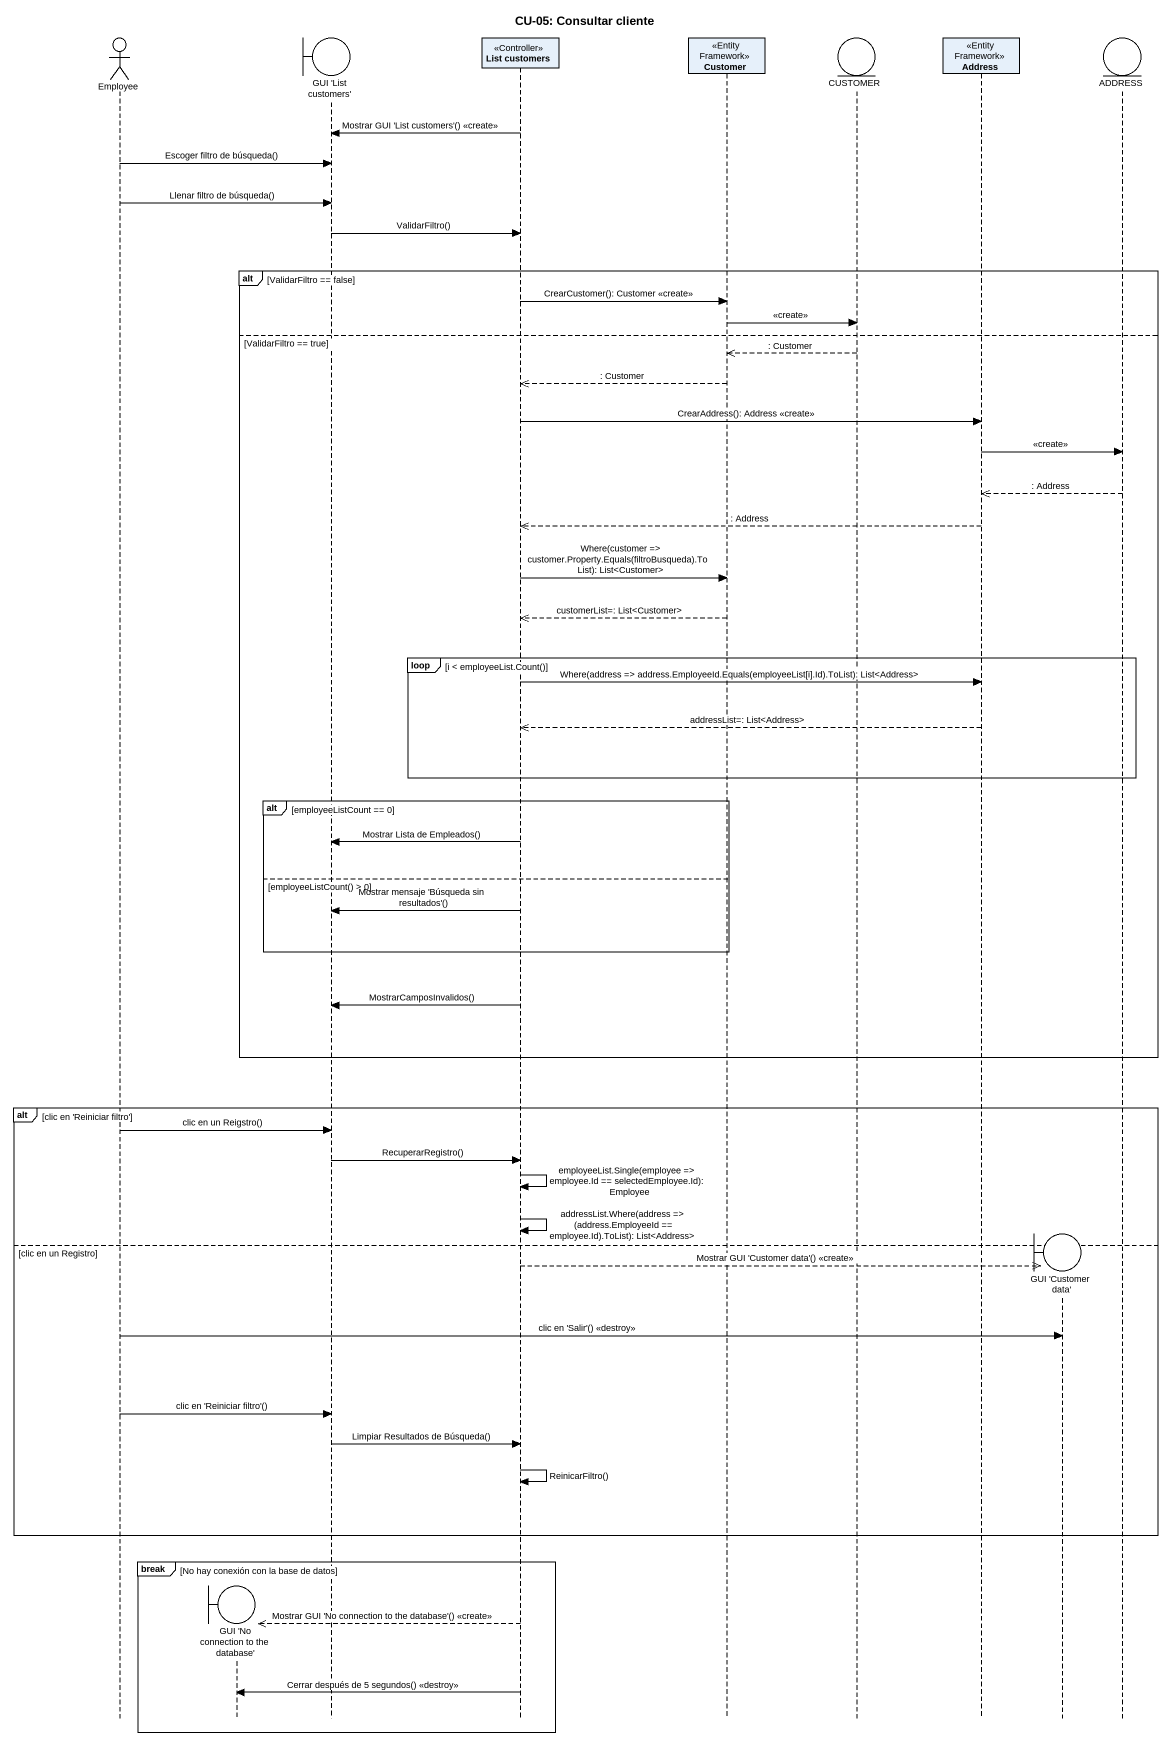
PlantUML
@startuml
title CU-05: Consultar cliente
hide footbox
actor Employee
boundary "GUI 'No connection to the database'" as GUI_No_connection_to_the
boundary "GUI 'List customers'" as GUI_List_customers
participant "List customers" as List_customers <<Controller>>
participant Customer <<Entity Framework>>
entity CUSTOMER
participant Address <<Entity Framework>>
boundary "GUI 'Customer data'" as GUI_Customer_data
entity ADDRESS

List_customers -> GUI_List_customers : Mostrar GUI 'List customers'() <<create>>
Employee -> GUI_List_customers : Escoger filtro de búsqueda()
Employee -> GUI_List_customers : Llenar filtro de búsqueda()
GUI_List_customers -> List_customers : ValidarFiltro()
alt ValidarFiltro == false
  List_customers -> Customer : CrearCustomer(): Customer <<create>>
  Customer -> CUSTOMER : <<create>>
else ValidarFiltro == true
  CUSTOMER -->> Customer : : Customer
  Customer -->> List_customers : : Customer
  List_customers -> Address : CrearAddress(): Address <<create>>
  Address -> ADDRESS : <<create>>
  ADDRESS -->> Address : : Address
  Address -->> List_customers : : Address
  List_customers -> Customer : Where(customer => customer.Property.Equals(filtroBusqueda).ToList): List<Customer>
  Customer -->> List_customers : customerList=: List<Customer>
  loop i < employeeList.Count()
    List_customers -> Address : Where(address => address.EmployeeId.Equals(employeeList[i].Id).ToList): List<Address>
    Address -->> List_customers : addressList=: List<Address>
  end
  alt employeeListCount == 0
    List_customers -> GUI_List_customers : Mostrar Lista de Empleados()
  else employeeListCount() > 0
    List_customers -> GUI_List_customers : Mostrar mensaje 'Búsqueda sin resultados'()
  end
  List_customers -> GUI_List_customers : MostrarCamposInvalidos()
end
alt clic en 'Reiniciar filtro'
  Employee -> GUI_List_customers : clic en un Reigstro()
  GUI_List_customers -> List_customers : RecuperarRegistro()
  List_customers -> List_customers : employeeList.Single(employee => employee.Id == selectedEmployee.Id): Employee
  List_customers -> List_customers : addressList.Where(address => (address.EmployeeId == employee.Id).ToList): List<Address>
else clic en un Registro
  List_customers -->> GUI_Customer_data ** : Mostrar GUI 'Customer data'() <<create>>
  Employee -> GUI_Customer_data : clic en 'Salir'() <<destroy>>
  Employee -> GUI_List_customers : clic en 'Reiniciar filtro'()
  GUI_List_customers -> List_customers : Limpiar Resultados de Búsqueda()
  List_customers -> List_customers : ReinicarFiltro()
end
break No hay conexión con la base de datos
  List_customers -->> GUI_No_connection_to_the ** : Mostrar GUI 'No connection to the database'() <<create>>
  List_customers -> GUI_No_connection_to_the : Cerrar después de 5 segundos() <<destroy>>
end
@enduml
